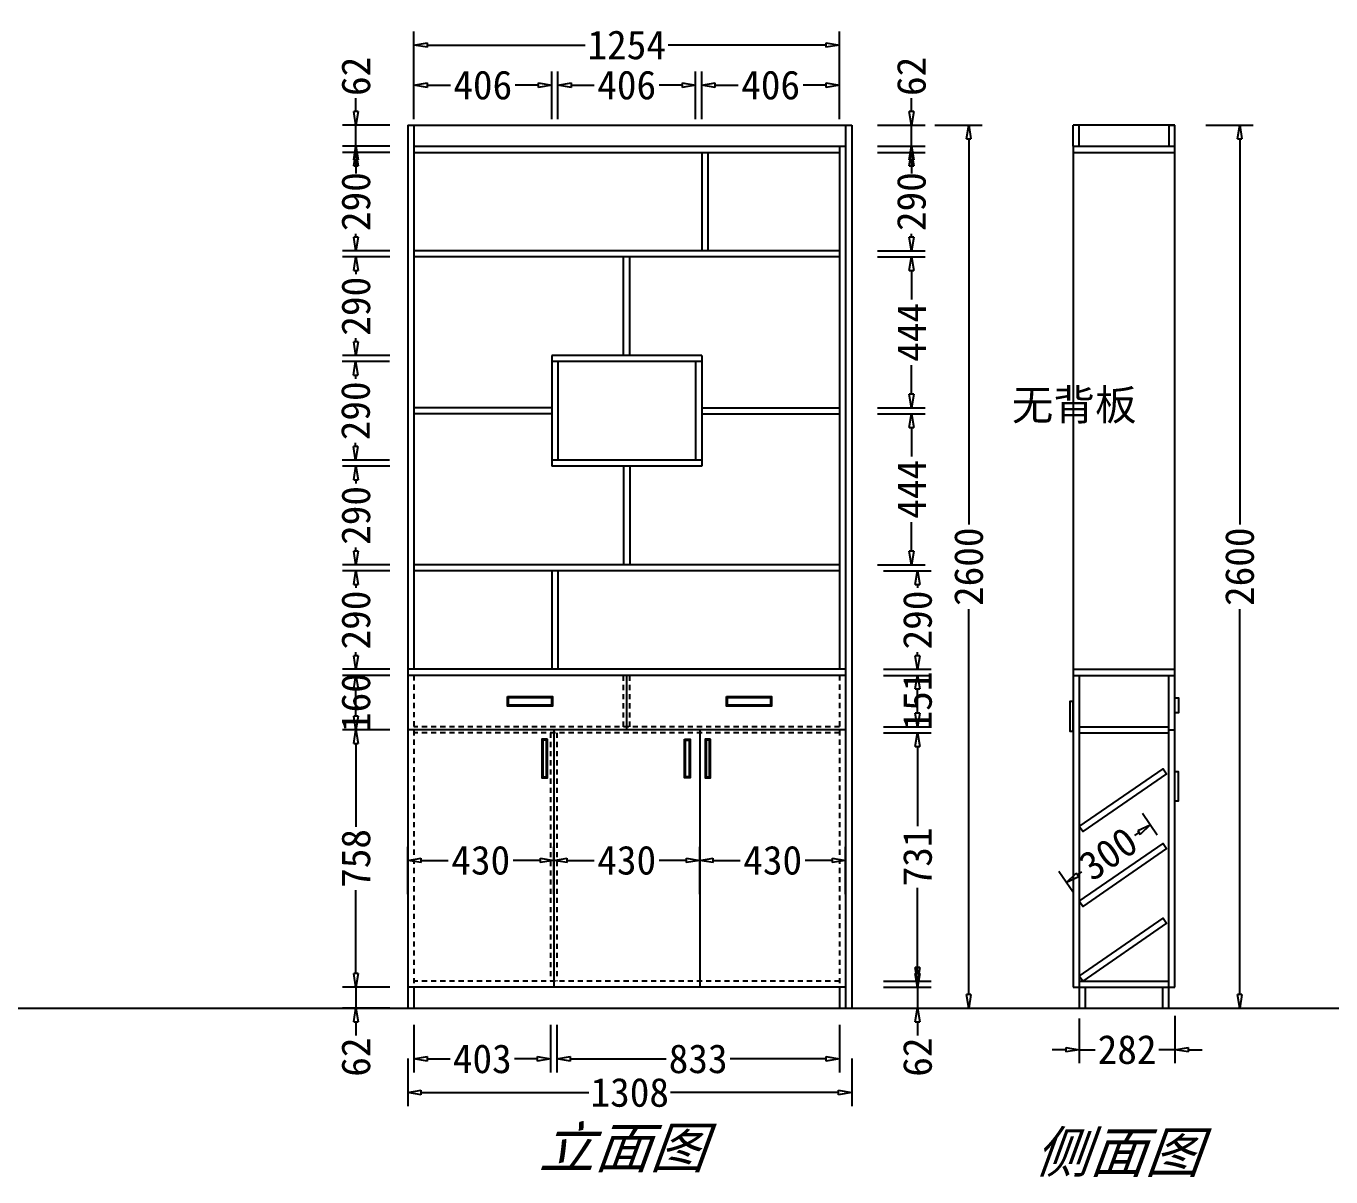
# Model space of a CAD drawing. Header units: millimetres. Extents: x 366509 to 398313, y -1245498 to -1202747.
# Drawn here: x 370353 to 374197, y -1206135 to -1202747 of the extents above; entities that cross this region are included whole.
import ezdxf

# ---------------------------------------------------------------- set-up
doc = ezdxf.new("R2010")
doc.units = ezdxf.units.MM
doc.header["$LTSCALE"] = 20
doc.linetypes.add('JIS_02_0.7', pattern=[1.35, 0.75, -0.6])
doc.layers.get('Defpoints').update_dxf_attribs({"color": 250})
doc.styles.get("Standard").update_dxf_attribs({"font": 'SimSun.ttf', "height": 85})
doc.styles.add('汉字', font='SimSun.ttf', dxfattribs={"oblique": 20, "height": 80})
doc.dimstyles.new('周文晶', dxfattribs={"dimtxt": 70, "dimasz": 40, "dimexe": 40, "dimexo": 30, "dimgap": 10, "dimtad": 0, "dimdec": 0, "dimtxsty": 'Standard', "dimblk": 'CLOSEDBLANK', "dimcen": 200, "dimclrd": 256, "dimclre": 256, "dimadec": 0, "dimazin": 0, "dimtfac": 1, "dimtdec": 0, "dimtmove": 0, "dimatfit": 3, "dimldrblk": 'CLOSEDBLANK', "dimfxl": 100, "dimfxlon": 1, "dimarcsym": 0})

# ---------------------------------------------------------------- blocks, each defined once
blk = doc.blocks.new('_ClosedBlank')
at = {"color": 0, "linetype": 'ByBlock', "lineweight": -2}
for p, q in [((-1, 0.167), (0, 0)), ((-1, 0.167), (-1, -0.167)), ((0, 0), (-1, -0.167))]:
    blk.add_line(p, q, dxfattribs=at)
blk = doc.blocks.new('*D238')
at = {"lineweight": -2, "transparency": 16777216}
for p, q in [((371477.1, -1205787), (371477.1, -1205927)), ((372785.1, -1205787), (372785.1, -1205927)), ((371517.1, -1205887), (372010.6, -1205887)), ((372745.1, -1205887), (372251.6, -1205887))]:
    blk.add_line(p, q, dxfattribs=at)
at = {"layer": 'Defpoints', "color": 0, "transparency": 16777216}
for p in [(371477.1, -1205638.8), (372785.1, -1205638.8), (372785.1, -1205887)]:
    blk.add_point(p, dxfattribs=at)
at = {"lineweight": -2, "transparency": 16777216, "xscale": 40, "yscale": 40, "zscale": 40, "rotation": 180}
blk.add_blockref('_ClosedBlank', (371477.1, -1205887), dxfattribs=at)
at = {"lineweight": -2, "transparency": 16777216, "xscale": 40, "yscale": 40, "zscale": 40}
blk.add_blockref('_ClosedBlank', (372785.1, -1205887), dxfattribs=at)
at = {"color": 0, "transparency": 16777216, "insert": (372131.1, -1205887), "char_height": 85, "attachment_point": 5}
blk.add_mtext('1308', dxfattribs=at)
blk = doc.blocks.new('*D269')
at = {"lineweight": -2, "transparency": 16777216}
for p, q in [((372979, -1205536.8), (372979, -1205496.8)), ((372879, -1205576.8), (373019, -1205576.8)), ((372979, -1205576.8), (372979, -1205638.8)), ((372879, -1205638.8), (373019, -1205638.8)), ((372979, -1205678.8), (372979, -1205718.8))]:
    blk.add_line(p, q, dxfattribs=at)
at = {"layer": 'Defpoints', "color": 0, "transparency": 16777216}
for p in [(372767.1, -1205576.8), (372979, -1205576.8), (372785.1, -1205638.8)]:
    blk.add_point(p, dxfattribs=at)
at = {"lineweight": -2, "transparency": 16777216, "xscale": 40, "yscale": 40, "zscale": 40}
for p, rotation in [((372979, -1205576.8), 270), ((372979, -1205638.8), 90)]:
    blk.add_blockref('_ClosedBlank', p, dxfattribs=dict(at, rotation=rotation))
at = {"color": 0, "transparency": 16777216, "insert": (372979, -1205782.7), "char_height": 85, "attachment_point": 5, "rotation": 90}
blk.add_mtext('62', dxfattribs=at)
blk = doc.blocks.new('*D270')
at = {"lineweight": -2, "transparency": 16777216}
for p, q in [((372879, -1204827.8), (373019, -1204827.8)), ((372979, -1204867.8), (372979, -1205102.6)), ((372979, -1205518.8), (372979, -1205284.1)), ((372879, -1205558.8), (373019, -1205558.8))]:
    blk.add_line(p, q, dxfattribs=at)
at = {"layer": 'Defpoints', "color": 0, "transparency": 16777216}
for p in [(372749.1, -1204827.8), (372979, -1204827.8), (372749.1, -1205558.8)]:
    blk.add_point(p, dxfattribs=at)
at = {"lineweight": -2, "transparency": 16777216, "xscale": 40, "yscale": 40, "zscale": 40}
for p, rotation in [((372979, -1204827.8), 90), ((372979, -1205558.8), 270)]:
    blk.add_blockref('_ClosedBlank', p, dxfattribs=dict(at, rotation=rotation))
at = {"color": 0, "transparency": 16777216, "insert": (372979, -1205193.3), "char_height": 85, "attachment_point": 5, "rotation": 90}
blk.add_mtext('731', dxfattribs=at)
blk = doc.blocks.new('*D271')
at = {"lineweight": -2, "transparency": 16777216}
for p, q in [((372879, -1204350.8), (373019, -1204350.8)), ((372979, -1204390.8), (372979, -1204401.3)), ((372979, -1204600.8), (372979, -1204590.3)), ((372879, -1204640.8), (373019, -1204640.8))]:
    blk.add_line(p, q, dxfattribs=at)
at = {"layer": 'Defpoints', "color": 0, "transparency": 16777216}
for p in [(372749.1, -1204350.8), (372979, -1204350.8), (372767.1, -1204640.8)]:
    blk.add_point(p, dxfattribs=at)
at = {"lineweight": -2, "transparency": 16777216, "xscale": 40, "yscale": 40, "zscale": 40}
for p, rotation in [((372979, -1204350.8), 90), ((372979, -1204640.8), 270)]:
    blk.add_blockref('_ClosedBlank', p, dxfattribs=dict(at, rotation=rotation))
at = {"color": 0, "transparency": 16777216, "insert": (372979, -1204495.8), "char_height": 85, "attachment_point": 5, "rotation": 90}
blk.add_mtext('290', dxfattribs=at)
blk = doc.blocks.new('*D272')
at = {"lineweight": -2, "transparency": 16777216}
for p, q in [((372861, -1203888.8), (373001, -1203888.8)), ((372961, -1203928.8), (372961, -1204014.4)), ((372961, -1204292.8), (372961, -1204207.2)), ((372861, -1204332.8), (373001, -1204332.8))]:
    blk.add_line(p, q, dxfattribs=at)
at = {"layer": 'Defpoints', "color": 0, "transparency": 16777216}
for p in [(372749.1, -1203888.8), (372961, -1203888.8), (372749.1, -1204332.8)]:
    blk.add_point(p, dxfattribs=at)
at = {"lineweight": -2, "transparency": 16777216, "xscale": 40, "yscale": 40, "zscale": 40}
for p, rotation in [((372961, -1203888.8), 90), ((372961, -1204332.8), 270)]:
    blk.add_blockref('_ClosedBlank', p, dxfattribs=dict(at, rotation=rotation))
at = {"color": 0, "transparency": 16777216, "insert": (372961, -1204110.8), "char_height": 85, "attachment_point": 5, "rotation": 90}
blk.add_mtext('444', dxfattribs=at)
blk = doc.blocks.new('*D273')
at = {"lineweight": -2, "transparency": 16777216}
for p, q in [((372861, -1203426.8), (373001, -1203426.8)), ((372961, -1203466.8), (372961, -1203552.4)), ((372961, -1203830.8), (372961, -1203745.2)), ((372861, -1203870.8), (373001, -1203870.8))]:
    blk.add_line(p, q, dxfattribs=at)
at = {"layer": 'Defpoints', "color": 0, "transparency": 16777216}
for p in [(372319.1, -1203426.8), (372961, -1203426.8), (372732, -1203870.8)]:
    blk.add_point(p, dxfattribs=at)
at = {"lineweight": -2, "transparency": 16777216, "xscale": 40, "yscale": 40, "zscale": 40}
for p, rotation in [((372961, -1203426.8), 90), ((372961, -1203870.8), 270)]:
    blk.add_blockref('_ClosedBlank', p, dxfattribs=dict(at, rotation=rotation))
at = {"color": 0, "transparency": 16777216, "insert": (372961, -1203648.8), "char_height": 85, "attachment_point": 5, "rotation": 90}
blk.add_mtext('444', dxfattribs=at)
blk = doc.blocks.new('*D274')
at = {"lineweight": -2, "transparency": 16777216}
for p, q in [((372861, -1203118.8), (373001, -1203118.8)), ((372961, -1203158.8), (372961, -1203169.3)), ((372961, -1203368.8), (372961, -1203358.3)), ((372861, -1203408.8), (373001, -1203408.8))]:
    blk.add_line(p, q, dxfattribs=at)
at = {"layer": 'Defpoints', "color": 0, "transparency": 16777216}
for p in [(372749.1, -1203118.8), (372961, -1203118.8), (372749.1, -1203408.8)]:
    blk.add_point(p, dxfattribs=at)
at = {"lineweight": -2, "transparency": 16777216, "xscale": 40, "yscale": 40, "zscale": 40}
for p, rotation in [((372961, -1203118.8), 90), ((372961, -1203408.8), 270)]:
    blk.add_blockref('_ClosedBlank', p, dxfattribs=dict(at, rotation=rotation))
at = {"color": 0, "transparency": 16777216, "insert": (372961, -1203263.8), "char_height": 85, "attachment_point": 5, "rotation": 90}
blk.add_mtext('290', dxfattribs=at)
blk = doc.blocks.new('*D239')
at = {"lineweight": -2, "transparency": 16777216}
for p, q in [((371324.6, -1205536.8), (371324.6, -1205496.8)), ((371424.6, -1205576.8), (371284.6, -1205576.8)), ((371324.6, -1205576.8), (371324.6, -1205638.8)), ((371424.6, -1205638.8), (371284.6, -1205638.8)), ((371324.6, -1205678.8), (371324.6, -1205718.8))]:
    blk.add_line(p, q, dxfattribs=at)
at = {"layer": 'Defpoints', "color": 0, "transparency": 16777216}
for p in [(371456, -1205576.8), (371324.6, -1205638.8), (371456, -1205638.8)]:
    blk.add_point(p, dxfattribs=at)
at = {"lineweight": -2, "transparency": 16777216, "xscale": 40, "yscale": 40, "zscale": 40}
for p, rotation in [((371324.6, -1205576.8), 270), ((371324.6, -1205638.8), 90)]:
    blk.add_blockref('_ClosedBlank', p, dxfattribs=dict(at, rotation=rotation))
at = {"color": 0, "transparency": 16777216, "insert": (371324.6, -1205782.7), "char_height": 85, "attachment_point": 5, "rotation": 90}
blk.add_mtext('62', dxfattribs=at)
blk = doc.blocks.new('*D240')
at = {"lineweight": -2, "transparency": 16777216}
for p, q in [((371424.6, -1204818.8), (371284.6, -1204818.8)), ((371324.6, -1204858.8), (371324.6, -1205104.5)), ((371324.6, -1205536.8), (371324.6, -1205291.2)), ((371424.6, -1205576.8), (371284.6, -1205576.8))]:
    blk.add_line(p, q, dxfattribs=at)
at = {"layer": 'Defpoints', "color": 0, "transparency": 16777216}
for p in [(371324.6, -1204818.8), (371477.1, -1204818.8), (371456, -1205576.8)]:
    blk.add_point(p, dxfattribs=at)
at = {"lineweight": -2, "transparency": 16777216, "xscale": 40, "yscale": 40, "zscale": 40}
for p, rotation in [((371324.6, -1204818.8), 90), ((371324.6, -1205576.8), 270)]:
    blk.add_blockref('_ClosedBlank', p, dxfattribs=dict(at, rotation=rotation))
at = {"color": 0, "transparency": 16777216, "insert": (371324.6, -1205197.8), "char_height": 85, "attachment_point": 5, "rotation": 90}
blk.add_mtext('758', dxfattribs=at)
blk = doc.blocks.new('*D241')
at = {"lineweight": -2, "transparency": 16777216}
for p, q in [((371424.6, -1204350.8), (371284.6, -1204350.8)), ((371324.6, -1204390.8), (371324.6, -1204401.3)), ((371324.6, -1204600.8), (371324.6, -1204590.3)), ((371424.6, -1204640.8), (371284.6, -1204640.8))]:
    blk.add_line(p, q, dxfattribs=at)
at = {"layer": 'Defpoints', "color": 0, "transparency": 16777216}
for p in [(371324.6, -1204350.8), (371495.1, -1204350.8), (371456, -1204640.8)]:
    blk.add_point(p, dxfattribs=at)
at = {"lineweight": -2, "transparency": 16777216, "xscale": 40, "yscale": 40, "zscale": 40}
for p, rotation in [((371324.6, -1204350.8), 90), ((371324.6, -1204640.8), 270)]:
    blk.add_blockref('_ClosedBlank', p, dxfattribs=dict(at, rotation=rotation))
at = {"color": 0, "transparency": 16777216, "insert": (371324.6, -1204495.8), "char_height": 85, "attachment_point": 5, "rotation": 90}
blk.add_mtext('290', dxfattribs=at)
blk = doc.blocks.new('*D242')
at = {"lineweight": -2, "transparency": 16777216}
for p, q in [((371424.6, -1203426.8), (371284.6, -1203426.8)), ((371324.6, -1203466.8), (371324.6, -1203477.3)), ((371324.6, -1203676.8), (371324.6, -1203666.3)), ((371424.6, -1203716.8), (371284.6, -1203716.8))]:
    blk.add_line(p, q, dxfattribs=at)
at = {"layer": 'Defpoints', "color": 0, "transparency": 16777216}
for p in [(371324.6, -1203426.8), (371456, -1203426.8), (371901.1, -1203716.8)]:
    blk.add_point(p, dxfattribs=at)
at = {"lineweight": -2, "transparency": 16777216, "xscale": 40, "yscale": 40, "zscale": 40}
for p, rotation in [((371324.6, -1203426.8), 90), ((371324.6, -1203716.8), 270)]:
    blk.add_blockref('_ClosedBlank', p, dxfattribs=dict(at, rotation=rotation))
at = {"color": 0, "transparency": 16777216, "insert": (371324.6, -1203571.8), "char_height": 85, "attachment_point": 5, "rotation": 90}
blk.add_mtext('290', dxfattribs=at)
blk = doc.blocks.new('*D243')
at = {"lineweight": -2, "transparency": 16777216}
for p, q in [((371424.6, -1203118.8), (371284.6, -1203118.8)), ((371324.6, -1203158.8), (371324.6, -1203169.3)), ((371324.6, -1203368.8), (371324.6, -1203358.3)), ((371424.6, -1203408.8), (371284.6, -1203408.8))]:
    blk.add_line(p, q, dxfattribs=at)
at = {"layer": 'Defpoints', "color": 0, "transparency": 16777216}
for p in [(371324.6, -1203118.8), (371456, -1203118.8), (371456, -1203408.8)]:
    blk.add_point(p, dxfattribs=at)
at = {"lineweight": -2, "transparency": 16777216, "xscale": 40, "yscale": 40, "zscale": 40}
for p, rotation in [((371324.6, -1203118.8), 90), ((371324.6, -1203408.8), 270)]:
    blk.add_blockref('_ClosedBlank', p, dxfattribs=dict(at, rotation=rotation))
at = {"color": 0, "transparency": 16777216, "insert": (371324.6, -1203263.8), "char_height": 85, "attachment_point": 5, "rotation": 90}
blk.add_mtext('290', dxfattribs=at)
blk = doc.blocks.new('*D275')
at = {"lineweight": -2, "transparency": 16777216}
for p, q in [((373455.2, -1205668.8), (373455.2, -1205800.8)), ((373737.2, -1205660.8), (373737.2, -1205800.8)), ((373415.2, -1205760.8), (373375.2, -1205760.8)), ((373455.2, -1205760.8), (373502.4, -1205760.8)), ((373737.2, -1205760.8), (373690.1, -1205760.8)), ((373777.2, -1205760.8), (373817.2, -1205760.8))]:
    blk.add_line(p, q, dxfattribs=at)
at = {"layer": 'Defpoints', "color": 0, "transparency": 16777216}
for p in [(373737.2, -1205576.8), (373455.2, -1205638.8), (373737.2, -1205760.8)]:
    blk.add_point(p, dxfattribs=at)
at = {"lineweight": -2, "transparency": 16777216, "xscale": 40, "yscale": 40, "zscale": 40}
blk.add_blockref('_ClosedBlank', (373455.2, -1205760.8), dxfattribs=at)
at = {"lineweight": -2, "transparency": 16777216, "xscale": 40, "yscale": 40, "zscale": 40, "rotation": 180}
blk.add_blockref('_ClosedBlank', (373737.2, -1205760.8), dxfattribs=at)
at = {"color": 0, "transparency": 16777216, "insert": (373596.2, -1205760.8), "char_height": 85, "attachment_point": 5}
blk.add_mtext('282', dxfattribs=at)
blk = doc.blocks.new('*D244')
at = {"lineweight": -2, "transparency": 16777216}
for p, q in [((373827.8, -1203038.8), (373967.8, -1203038.8)), ((373927.8, -1203078.8), (373927.8, -1204214.1)), ((373927.8, -1205598.8), (373927.8, -1204463.6)), ((373827.8, -1205638.8), (373967.8, -1205638.8))]:
    blk.add_line(p, q, dxfattribs=at)
at = {"layer": 'Defpoints', "color": 0, "transparency": 16777216}
for p in [(373728.2, -1203038.8), (373927.8, -1203038.8), (373737.2, -1205638.8)]:
    blk.add_point(p, dxfattribs=at)
at = {"lineweight": -2, "transparency": 16777216, "xscale": 40, "yscale": 40, "zscale": 40}
for p, rotation in [((373927.8, -1203038.8), 90), ((373927.8, -1205638.8), 270)]:
    blk.add_blockref('_ClosedBlank', p, dxfattribs=dict(at, rotation=rotation))
at = {"color": 0, "transparency": 16777216, "insert": (373927.8, -1204338.8), "char_height": 85, "attachment_point": 5, "rotation": 90}
blk.add_mtext('2600', dxfattribs=at)
blk = doc.blocks.new('*D245')
at = {"lineweight": -2, "transparency": 16777216}
for p, q in [((371477.1, -1205303.3), (371477.1, -1205163.3)), ((371907.1, -1205303.3), (371907.1, -1205163.3)), ((371517.1, -1205203.3), (371596.6, -1205203.3)), ((371867.1, -1205203.3), (371787.5, -1205203.3))]:
    blk.add_line(p, q, dxfattribs=at)
at = {"layer": 'Defpoints', "color": 0, "transparency": 16777216}
for p in [(371907.1, -1205203.3), (371907.1, -1205354.3), (371477.1, -1205459.1)]:
    blk.add_point(p, dxfattribs=at)
at = {"lineweight": -2, "transparency": 16777216, "xscale": 40, "yscale": 40, "zscale": 40, "rotation": 180}
blk.add_blockref('_ClosedBlank', (371477.1, -1205203.3), dxfattribs=at)
at = {"lineweight": -2, "transparency": 16777216, "xscale": 40, "yscale": 40, "zscale": 40}
blk.add_blockref('_ClosedBlank', (371907.1, -1205203.3), dxfattribs=at)
at = {"color": 0, "transparency": 16777216, "insert": (371692.1, -1205203.3), "char_height": 85, "attachment_point": 5}
blk.add_mtext('430', dxfattribs=at)
blk = doc.blocks.new('*D246')
at = {"lineweight": -2, "transparency": 16777216}
for p, q in [((371907.1, -1205303.3), (371907.1, -1205163.3)), ((372337.1, -1205303.3), (372337.1, -1205163.3)), ((371947.1, -1205203.3), (372026.6, -1205203.3)), ((372297.1, -1205203.3), (372217.5, -1205203.3))]:
    blk.add_line(p, q, dxfattribs=at)
at = {"layer": 'Defpoints', "color": 0, "transparency": 16777216}
for p in [(372337.1, -1205203.3), (371907.1, -1205354.3), (372337.1, -1205354.3)]:
    blk.add_point(p, dxfattribs=at)
at = {"lineweight": -2, "transparency": 16777216, "xscale": 40, "yscale": 40, "zscale": 40, "rotation": 180}
blk.add_blockref('_ClosedBlank', (371907.1, -1205203.3), dxfattribs=at)
at = {"lineweight": -2, "transparency": 16777216, "xscale": 40, "yscale": 40, "zscale": 40}
blk.add_blockref('_ClosedBlank', (372337.1, -1205203.3), dxfattribs=at)
at = {"color": 0, "transparency": 16777216, "insert": (372122.1, -1205203.3), "char_height": 85, "attachment_point": 5}
blk.add_mtext('430', dxfattribs=at)
blk = doc.blocks.new('*D247')
at = {"lineweight": -2, "transparency": 16777216}
for p, q in [((372337.1, -1205303.3), (372337.1, -1205163.3)), ((372767.1, -1205303.3), (372767.1, -1205163.3)), ((372377.1, -1205203.3), (372456.6, -1205203.3)), ((372727.1, -1205203.3), (372647.5, -1205203.3))]:
    blk.add_line(p, q, dxfattribs=at)
at = {"layer": 'Defpoints', "color": 0, "transparency": 16777216}
for p in [(372767.1, -1205203.3), (372337.1, -1205354.3), (372767.1, -1205406)]:
    blk.add_point(p, dxfattribs=at)
at = {"lineweight": -2, "transparency": 16777216, "xscale": 40, "yscale": 40, "zscale": 40, "rotation": 180}
blk.add_blockref('_ClosedBlank', (372337.1, -1205203.3), dxfattribs=at)
at = {"lineweight": -2, "transparency": 16777216, "xscale": 40, "yscale": 40, "zscale": 40}
blk.add_blockref('_ClosedBlank', (372767.1, -1205203.3), dxfattribs=at)
at = {"color": 0, "transparency": 16777216, "insert": (372552.1, -1205203.3), "char_height": 85, "attachment_point": 5}
blk.add_mtext('430', dxfattribs=at)
blk = doc.blocks.new('*D248')
at = {"lineweight": -2, "transparency": 16777216}
for p, q in [((371495.1, -1205688), (371495.1, -1205828)), ((371898.1, -1205688), (371898.1, -1205828)), ((371535.1, -1205788), (371601.8, -1205788)), ((371858.1, -1205788), (371791.3, -1205788))]:
    blk.add_line(p, q, dxfattribs=at)
at = {"layer": 'Defpoints', "color": 0, "transparency": 16777216}
for p in [(371898.1, -1205558.8), (371495.1, -1205638.8), (371898.1, -1205788)]:
    blk.add_point(p, dxfattribs=at)
at = {"lineweight": -2, "transparency": 16777216, "xscale": 40, "yscale": 40, "zscale": 40, "rotation": 180}
blk.add_blockref('_ClosedBlank', (371495.1, -1205788), dxfattribs=at)
at = {"lineweight": -2, "transparency": 16777216, "xscale": 40, "yscale": 40, "zscale": 40}
blk.add_blockref('_ClosedBlank', (371898.1, -1205788), dxfattribs=at)
at = {"color": 0, "transparency": 16777216, "insert": (371696.6, -1205788), "char_height": 85, "attachment_point": 5}
blk.add_mtext('403', dxfattribs=at)
blk = doc.blocks.new('*D249')
at = {"lineweight": -2, "transparency": 16777216}
for p, q in [((371916.1, -1205688), (371916.1, -1205828)), ((372749.1, -1205688), (372749.1, -1205828)), ((371956.1, -1205788), (372238.3, -1205788)), ((372709.1, -1205788), (372426.9, -1205788))]:
    blk.add_line(p, q, dxfattribs=at)
at = {"layer": 'Defpoints', "color": 0, "transparency": 16777216}
for p in [(371916.1, -1205558.8), (372749.1, -1205558.8), (372749.1, -1205788)]:
    blk.add_point(p, dxfattribs=at)
at = {"lineweight": -2, "transparency": 16777216, "xscale": 40, "yscale": 40, "zscale": 40, "rotation": 180}
blk.add_blockref('_ClosedBlank', (371916.1, -1205788), dxfattribs=at)
at = {"lineweight": -2, "transparency": 16777216, "xscale": 40, "yscale": 40, "zscale": 40}
blk.add_blockref('_ClosedBlank', (372749.1, -1205788), dxfattribs=at)
at = {"color": 0, "transparency": 16777216, "insert": (372332.6, -1205788), "char_height": 85, "attachment_point": 5}
blk.add_mtext('833', dxfattribs=at)
blk = doc.blocks.new('*D250')
at = {"lineweight": -2, "transparency": 16777216}
for p, q in [((371495.1, -1202902.8), (371495.1, -1202762.8)), ((372749.1, -1202902.8), (372749.1, -1202762.8)), ((371535.1, -1202802.8), (372000.1, -1202802.8)), ((372709.1, -1202802.8), (372244, -1202802.8))]:
    blk.add_line(p, q, dxfattribs=at)
at = {"layer": 'Defpoints', "color": 0, "transparency": 16777216}
for p in [(372749.1, -1202802.8), (371495.1, -1203038.8), (372749.1, -1203100.8)]:
    blk.add_point(p, dxfattribs=at)
at = {"lineweight": -2, "transparency": 16777216, "xscale": 40, "yscale": 40, "zscale": 40, "rotation": 180}
blk.add_blockref('_ClosedBlank', (371495.1, -1202802.8), dxfattribs=at)
at = {"lineweight": -2, "transparency": 16777216, "xscale": 40, "yscale": 40, "zscale": 40}
blk.add_blockref('_ClosedBlank', (372749.1, -1202802.8), dxfattribs=at)
at = {"color": 0, "transparency": 16777216, "insert": (372122.1, -1202802.8), "char_height": 85, "attachment_point": 5}
blk.add_mtext('1254', dxfattribs=at)
blk = doc.blocks.new('*D251')
at = {"lineweight": -2, "transparency": 16777216}
for p, q in [((373029.6, -1203038.8), (373169.6, -1203038.8)), ((373129.6, -1203078.8), (373129.6, -1204214.1)), ((373129.6, -1205598.8), (373129.6, -1204463.6)), ((373029.6, -1205638.8), (373169.6, -1205638.8))]:
    blk.add_line(p, q, dxfattribs=at)
at = {"layer": 'Defpoints', "color": 0, "transparency": 16777216}
for p in [(372785.1, -1203038.8), (372749.1, -1205638.8), (373129.6, -1205638.8)]:
    blk.add_point(p, dxfattribs=at)
at = {"lineweight": -2, "transparency": 16777216, "xscale": 40, "yscale": 40, "zscale": 40}
for p, rotation in [((373129.6, -1203038.8), 90), ((373129.6, -1205638.8), 270)]:
    blk.add_blockref('_ClosedBlank', p, dxfattribs=dict(at, rotation=rotation))
at = {"color": 0, "transparency": 16777216, "insert": (373129.6, -1204338.8), "char_height": 85, "attachment_point": 5, "rotation": 90}
blk.add_mtext('2600', dxfattribs=at)
blk = doc.blocks.new('*D252')
at = {"lineweight": -2, "transparency": 16777216}
for p, q in [((372961, -1202998.8), (372961, -1202958.8)), ((372861, -1203038.8), (373001, -1203038.8)), ((372961, -1203100.8), (372961, -1203038.8)), ((372861, -1203100.8), (373001, -1203100.8)), ((372961, -1203140.8), (372961, -1203180.8))]:
    blk.add_line(p, q, dxfattribs=at)
at = {"layer": 'Defpoints', "color": 0, "transparency": 16777216}
for p in [(372785.1, -1203038.8), (372961, -1203038.8), (372785.1, -1203100.8)]:
    blk.add_point(p, dxfattribs=at)
at = {"lineweight": -2, "transparency": 16777216, "xscale": 40, "yscale": 40, "zscale": 40}
for p, rotation in [((372961, -1203038.8), 270), ((372961, -1203100.8), 90)]:
    blk.add_blockref('_ClosedBlank', p, dxfattribs=dict(at, rotation=rotation))
at = {"color": 0, "transparency": 16777216, "insert": (372961, -1202895), "char_height": 85, "attachment_point": 5, "rotation": 90}
blk.add_mtext('62', dxfattribs=at)
blk = doc.blocks.new('*D253')
at = {"lineweight": -2, "transparency": 16777216}
for p, q in [((371324.6, -1202998.8), (371324.6, -1202958.8)), ((371424.6, -1203038.8), (371284.6, -1203038.8)), ((371324.6, -1203100.8), (371324.6, -1203038.8)), ((371424.6, -1203100.8), (371284.6, -1203100.8)), ((371324.6, -1203140.8), (371324.6, -1203180.8))]:
    blk.add_line(p, q, dxfattribs=at)
at = {"layer": 'Defpoints', "color": 0, "transparency": 16777216}
for p in [(371324.6, -1203038.8), (371459.1, -1203038.8), (371459.1, -1203100.8)]:
    blk.add_point(p, dxfattribs=at)
at = {"lineweight": -2, "transparency": 16777216, "xscale": 40, "yscale": 40, "zscale": 40}
for p, rotation in [((371324.6, -1203038.8), 270), ((371324.6, -1203100.8), 90)]:
    blk.add_blockref('_ClosedBlank', p, dxfattribs=dict(at, rotation=rotation))
at = {"color": 0, "transparency": 16777216, "insert": (371324.6, -1202895), "char_height": 85, "attachment_point": 5, "rotation": 90}
blk.add_mtext('62', dxfattribs=at)
blk = doc.blocks.new('*D254')
at = {"lineweight": -2, "transparency": 16777216}
for p, q in [((372879, -1204658.8), (373019, -1204658.8)), ((372979, -1204769.8), (372979, -1204698.8)), ((372879, -1204809.8), (373019, -1204809.8))]:
    blk.add_line(p, q, dxfattribs=at)
at = {"layer": 'Defpoints', "color": 0, "transparency": 16777216}
for p in [(372749.1, -1204658.8), (372979, -1204658.8), (372749.1, -1204809.8)]:
    blk.add_point(p, dxfattribs=at)
at = {"lineweight": -2, "transparency": 16777216, "xscale": 40, "yscale": 40, "zscale": 40}
for p, rotation in [((372979, -1204658.8), 90), ((372979, -1204809.8), 270)]:
    blk.add_blockref('_ClosedBlank', p, dxfattribs=dict(at, rotation=rotation))
at = {"color": 0, "transparency": 16777216, "insert": (372979, -1204734.3), "char_height": 85, "attachment_point": 5, "rotation": 90}
blk.add_mtext('151', dxfattribs=at)
blk = doc.blocks.new('*D255')
at = {"lineweight": -2, "transparency": 16777216}
for p, q in [((373685.1, -1205128.9), (373641.4, -1205065.7)), ((373631.2, -1205121.3), (373618.1, -1205130.4)), ((373438.2, -1205299.3), (373394.6, -1205236.1)), ((373450.2, -1205246.3), (373463.3, -1205237.2))]:
    blk.add_line(p, q, dxfattribs=at)
at = {"layer": 'Defpoints', "color": 0, "transparency": 16777216}
for p in [(373664.2, -1205098.6), (373702.1, -1205153.6), (373455.2, -1205324)]:
    blk.add_point(p, dxfattribs=at)
at = {"lineweight": -2, "transparency": 16777216, "xscale": 40, "yscale": 40, "zscale": 40}
for p, rotation in [((373664.2, -1205098.6), 34.6171579844681), ((373417.3, -1205269), 214.6171579844681)]:
    blk.add_blockref('_ClosedBlank', p, dxfattribs=dict(at, rotation=rotation))
at = {"color": 0, "transparency": 16777216, "insert": (373540.7, -1205183.8), "char_height": 85, "attachment_point": 5, "rotation": 34.6172}
blk.add_mtext('300', dxfattribs=at)
blk = doc.blocks.new('*D256')
at = {"lineweight": -2, "transparency": 16777216}
for p, q in [((371424.6, -1204658.8), (371284.6, -1204658.8)), ((371324.6, -1204778.8), (371324.6, -1204698.8)), ((371424.6, -1204818.8), (371284.6, -1204818.8))]:
    blk.add_line(p, q, dxfattribs=at)
at = {"layer": 'Defpoints', "color": 0, "transparency": 16777216}
for p in [(371324.6, -1204658.8), (371477.1, -1204658.8), (371477.1, -1204818.8)]:
    blk.add_point(p, dxfattribs=at)
at = {"lineweight": -2, "transparency": 16777216, "xscale": 40, "yscale": 40, "zscale": 40}
for p, rotation in [((371324.6, -1204658.8), 90), ((371324.6, -1204818.8), 270)]:
    blk.add_blockref('_ClosedBlank', p, dxfattribs=dict(at, rotation=rotation))
at = {"color": 0, "transparency": 16777216, "insert": (371324.6, -1204738.8), "char_height": 85, "attachment_point": 5, "rotation": 90}
blk.add_mtext('160', dxfattribs=at)
blk = doc.blocks.new('*D257')
at = {"lineweight": -2, "transparency": 16777216}
for p, q in [((371424.6, -1204042.8), (371284.6, -1204042.8)), ((371324.6, -1204082.8), (371324.6, -1204093.3)), ((371324.6, -1204292.8), (371324.6, -1204282.3)), ((371424.6, -1204332.8), (371284.6, -1204332.8))]:
    blk.add_line(p, q, dxfattribs=at)
at = {"layer": 'Defpoints', "color": 0, "transparency": 16777216}
for p in [(371324.6, -1204042.8), (371901.1, -1204042.8), (371495.1, -1204332.8)]:
    blk.add_point(p, dxfattribs=at)
at = {"lineweight": -2, "transparency": 16777216, "xscale": 40, "yscale": 40, "zscale": 40}
for p, rotation in [((371324.6, -1204042.8), 90), ((371324.6, -1204332.8), 270)]:
    blk.add_blockref('_ClosedBlank', p, dxfattribs=dict(at, rotation=rotation))
at = {"color": 0, "transparency": 16777216, "insert": (371324.6, -1204187.8), "char_height": 85, "attachment_point": 5, "rotation": 90}
blk.add_mtext('290', dxfattribs=at)
blk = doc.blocks.new('*D288')
at = {"lineweight": -2, "transparency": 16777216}
for p, q in [((371495.1, -1203020.9), (371495.1, -1202880.9)), ((371901.1, -1203020.9), (371901.1, -1202880.9)), ((371535.1, -1202920.9), (371602.6, -1202920.9)), ((371861.1, -1202920.9), (371793.5, -1202920.9))]:
    blk.add_line(p, q, dxfattribs=at)
at = {"layer": 'Defpoints', "color": 0, "transparency": 16777216}
for p in [(371901.1, -1202920.9), (371495.1, -1203297.8), (371901.1, -1203716.8)]:
    blk.add_point(p, dxfattribs=at)
at = {"lineweight": -2, "transparency": 16777216, "xscale": 40, "yscale": 40, "zscale": 40, "rotation": 180}
blk.add_blockref('_ClosedBlank', (371495.1, -1202920.9), dxfattribs=at)
at = {"lineweight": -2, "transparency": 16777216, "xscale": 40, "yscale": 40, "zscale": 40}
blk.add_blockref('_ClosedBlank', (371901.1, -1202920.9), dxfattribs=at)
at = {"color": 0, "transparency": 16777216, "insert": (371698.1, -1202920.9), "char_height": 85, "attachment_point": 5}
blk.add_mtext('406', dxfattribs=at)
blk = doc.blocks.new('*D289')
at = {"lineweight": -2, "transparency": 16777216}
for p, q in [((372343.1, -1203020.9), (372343.1, -1202880.9)), ((372749.1, -1203020.9), (372749.1, -1202880.9)), ((372383.1, -1202920.9), (372450.6, -1202920.9)), ((372709.1, -1202920.9), (372641.5, -1202920.9))]:
    blk.add_line(p, q, dxfattribs=at)
at = {"layer": 'Defpoints', "color": 0, "transparency": 16777216}
for p in [(372749.1, -1202920.9), (372343.1, -1203118.8), (372749.1, -1203119.8)]:
    blk.add_point(p, dxfattribs=at)
at = {"lineweight": -2, "transparency": 16777216, "xscale": 40, "yscale": 40, "zscale": 40, "rotation": 180}
blk.add_blockref('_ClosedBlank', (372343.1, -1202920.9), dxfattribs=at)
at = {"lineweight": -2, "transparency": 16777216, "xscale": 40, "yscale": 40, "zscale": 40}
blk.add_blockref('_ClosedBlank', (372749.1, -1202920.9), dxfattribs=at)
at = {"color": 0, "transparency": 16777216, "insert": (372546.1, -1202920.9), "char_height": 85, "attachment_point": 5}
blk.add_mtext('406', dxfattribs=at)
blk = doc.blocks.new('*D287')
at = {"lineweight": -2, "transparency": 16777216}
for p, q in [((371919.1, -1203020.9), (371919.1, -1202880.9)), ((372325.1, -1203020.9), (372325.1, -1202880.9)), ((371959.1, -1202920.9), (372026.6, -1202920.9)), ((372285.1, -1202920.9), (372217.5, -1202920.9))]:
    blk.add_line(p, q, dxfattribs=at)
at = {"layer": 'Defpoints', "color": 0, "transparency": 16777216}
for p in [(372325.1, -1202920.9), (371919.1, -1203734.8), (372325.1, -1203734.8)]:
    blk.add_point(p, dxfattribs=at)
at = {"lineweight": -2, "transparency": 16777216, "xscale": 40, "yscale": 40, "zscale": 40, "rotation": 180}
blk.add_blockref('_ClosedBlank', (371919.1, -1202920.9), dxfattribs=at)
at = {"lineweight": -2, "transparency": 16777216, "xscale": 40, "yscale": 40, "zscale": 40}
blk.add_blockref('_ClosedBlank', (372325.1, -1202920.9), dxfattribs=at)
at = {"color": 0, "transparency": 16777216, "insert": (372122.1, -1202920.9), "char_height": 85, "attachment_point": 5}
blk.add_mtext('406', dxfattribs=at)
blk = doc.blocks.new('*D299')
at = {"lineweight": -2, "transparency": 16777216}
for p, q in [((371423.6, -1203734.8), (371283.6, -1203734.8)), ((371323.6, -1203774.8), (371323.6, -1203785.3)), ((371323.6, -1203984.8), (371323.6, -1203974.3)), ((371423.6, -1204024.8), (371283.6, -1204024.8))]:
    blk.add_line(p, q, dxfattribs=at)
at = {"layer": 'Defpoints', "color": 0, "transparency": 16777216}
for p in [(371323.6, -1203734.8), (371901.1, -1203734.8), (371901.1, -1204024.8)]:
    blk.add_point(p, dxfattribs=at)
at = {"lineweight": -2, "transparency": 16777216, "xscale": 40, "yscale": 40, "zscale": 40}
for p, rotation in [((371323.6, -1203734.8), 90), ((371323.6, -1204024.8), 270)]:
    blk.add_blockref('_ClosedBlank', p, dxfattribs=dict(at, rotation=rotation))
at = {"color": 0, "transparency": 16777216, "insert": (371323.6, -1203879.8), "char_height": 85, "attachment_point": 5, "rotation": 90}
blk.add_mtext('290', dxfattribs=at)

msp = doc.modelspace()

# ---------------------------------------------------------------- linework, layer by layer
at = {"color": 0}
for p, q in [((371477.065, -1203038.817), (371477.065, -1205638.817)), ((371477.065, -1203038.817), (372785.065, -1203038.817)), ((371495.065, -1203038.817), (371495.065, -1204640.817)), ((372767.065, -1203038.817), (372767.065, -1205638.817)), ((372785.065, -1203038.817), (372785.065, -1205638.817)), ((373719.233, -1203038.834), (373737.233, -1203038.834)), ((371477.065, -1203100.817), (371477.065, -1205638.817)), ((371495.065, -1203100.817), (372767.065, -1203100.817)), ((372749.065, -1203100.817), (372749.065, -1204640.817)), ((373437.233, -1203100.834), (373737.233, -1203100.834)), ((373437.233, -1203100.834), (373437.233, -1205576.817)), ((373737.233, -1205576.817), (373737.233, -1203100.834)), ((371495.065, -1203118.817), (372749.065, -1203118.817)), ((373437.233, -1203118.834), (373737.233, -1203118.834)), ((372749.065, -1203408.817), (371495.065, -1203408.817)), ((372749.065, -1203426.817), (371495.065, -1203426.817)), ((371901.065, -1203716.817), (371901.065, -1204042.817)), ((372343.065, -1203716.817), (371901.065, -1203716.817)), ((372343.065, -1203716.817), (372343.065, -1204042.817)), ((372343.065, -1203734.817), (371901.065, -1203734.817)), ((371919.065, -1203734.817), (371919.065, -1204024.817)), ((372325.065, -1203734.817), (372325.065, -1204024.817)), ((372343.065, -1204024.817), (371901.065, -1204024.817)), ((372343.065, -1204042.817), (371901.065, -1204042.817)), ((372749.065, -1204332.817), (371495.065, -1204332.817)), ((372749.065, -1204350.817), (371495.065, -1204350.817)), ((372767.065, -1204640.817), (371477.065, -1204640.817)), ((373437.233, -1204640.817), (373737.233, -1204640.817)), ((372767.065, -1204658.817), (371477.065, -1204658.817)), ((373437.233, -1204658.817), (373737.233, -1204658.817)), ((373455.233, -1204658.817), (373455.233, -1205576.817)), ((373719.233, -1205638.817), (373719.233, -1204658.817)), ((372767.065, -1204818.817), (371477.065, -1204818.817)), ((371907.065, -1204818.817), (371907.065, -1205576.817)), ((372337.065, -1204818.817), (372337.065, -1205576.817)), ((373455.233, -1204809.817), (373719.233, -1204809.817)), ((373455.233, -1204827.817), (373719.233, -1204827.817)), ((373719.233, -1204818.817), (373737.233, -1204818.817)), ((373455.233, -1205558.817), (373719.233, -1205558.817)), ((372767.065, -1205576.817), (371477.065, -1205576.817)), ((371495.065, -1205576.817), (371495.065, -1205638.817)), ((372749.065, -1205576.817), (372749.065, -1205638.817)), ((373437.233, -1205576.817), (373737.233, -1205576.817)), ((373701.233, -1205638.817), (373701.233, -1205576.817)), ((371477.065, -1205638.817), (372785.065, -1205638.817)), ((373455.233, -1205638.817), (373719.233, -1205638.817))]:
    msp.add_line(p, q, dxfattribs=at)
for p, q in [((373719.233, -1203038.834), (373437.233, -1203038.834)), ((373437.233, -1203100.834), (373437.233, -1203038.834)), ((373455.233, -1203100.834), (373455.233, -1203038.834)), ((373737.233, -1203038.834), (373719.233, -1203038.834)), ((373719.233, -1203038.834), (373719.233, -1203100.834)), ((373737.233, -1203100.834), (373737.233, -1203038.834)), ((372343.065, -1203118.817), (372343.065, -1203408.817)), ((372361.065, -1203118.817), (372361.065, -1203408.817)), ((372113.065, -1203716.817), (372113.065, -1203426.817)), ((372131.065, -1203716.817), (372131.065, -1203426.817)), ((371901.065, -1203870.817), (371495.065, -1203870.817)), ((372343.065, -1203870.817), (372749.065, -1203870.817)), ((371901.065, -1203888.817), (371495.065, -1203888.817)), ((372343.065, -1203888.817), (372749.065, -1203888.817)), ((372113.065, -1204042.817), (372113.065, -1204332.817)), ((372131.065, -1204042.817), (372131.065, -1204332.817)), ((371901.065, -1204350.817), (371901.065, -1204640.817)), ((371919.065, -1204350.817), (371919.065, -1204640.817)), ((372122.065, -1204818.817), (372122.065, -1204658.817)), ((373455.233, -1205576.817), (373455.233, -1205638.817)), ((373473.233, -1205638.817), (373473.233, -1205576.817)), ((366509.141, -1205638.817), (398312.891, -1205638.817)), ((373455.233, -1205638.817), (373473.233, -1205638.817))]:
    msp.add_line(p, q)
at = {"color": 250, "linetype": 'JIS_02_0.7'}
for p, q in [((371495.065, -1204658.817), (371495.065, -1205576.817)), ((372113.065, -1204809.817), (372113.065, -1204658.817)), ((372131.065, -1204809.817), (372131.065, -1204658.817)), ((372749.065, -1204658.817), (372749.065, -1205576.817)), ((372749.065, -1204809.817), (371495.065, -1204809.817)), ((372749.065, -1204827.817), (371495.065, -1204827.817)), ((371898.065, -1204827.817), (371898.065, -1205558.817)), ((371916.065, -1204827.817), (371916.065, -1205558.817)), ((372749.065, -1205558.817), (371495.065, -1205558.817))]:
    msp.add_line(p, q, dxfattribs=at)
for points in [[(371771.258, -1204720.618), (371903.469, -1204720.618), (371903.469, -1204749.079), (371771.258, -1204749.079)], [(371774.258, -1204723.618), (371900.469, -1204723.618), (371900.469, -1204746.079), (371774.258, -1204746.079)], [(372416.258, -1204720.618), (372548.469, -1204720.618), (372548.469, -1204749.079), (372416.258, -1204749.079)], [(372419.258, -1204723.618), (372545.469, -1204723.618), (372545.469, -1204746.079), (372419.258, -1204746.079)], [(373737.233, -1204724.517), (373747.773, -1204724.517), (373747.773, -1204768.54), (373737.233, -1204768.54)], [(373437.233, -1204735.689), (373427.904, -1204735.689), (373427.904, -1204823.267), (373437.233, -1204823.267)], [(373737.233, -1204941.626), (373746.563, -1204941.626), (373746.563, -1205029.204), (373737.233, -1205029.204)]]:
    msp.add_lwpolyline(points, close=True)
at = {"color": 0}
for points in [[(371888.499, -1204846.286), (371872.138, -1204846.286), (371872.138, -1204960.214), (371888.499, -1204960.214)], [(371885.499, -1204849.286), (371875.138, -1204849.286), (371875.138, -1204957.214), (371885.499, -1204957.214)], [(372292.695, -1204846.286), (372309.057, -1204846.286), (372309.057, -1204960.214), (372292.695, -1204960.214)], [(372295.695, -1204849.286), (372306.057, -1204849.286), (372306.057, -1204957.214), (372295.695, -1204957.214)], [(372369.434, -1204846.286), (372353.072, -1204846.286), (372353.072, -1204960.214), (372369.434, -1204960.214)], [(372366.434, -1204849.286), (372356.072, -1204849.286), (372356.072, -1204957.214), (372366.434, -1204957.214)]]:
    msp.add_lwpolyline(points, close=True, dxfattribs=at)
for points in [[(373455.233, -1205104.004), (373702.123, -1204933.577), (373712.349, -1204948.39), (373465.459, -1205118.817), (373455.233, -1205104.004)], [(373455.233, -1205324.004), (373702.123, -1205153.577), (373712.349, -1205168.39), (373465.459, -1205338.817), (373455.233, -1205324.004)], [(373455.233, -1205544.004), (373702.123, -1205373.577), (373712.349, -1205388.39), (373465.459, -1205558.817), (373455.233, -1205544.004)]]:
    msp.add_lwpolyline(points)

# ---------------------------------------------------------------- texts
at = {"lineweight": -3, "insert": (373256.196, -1203817.261), "char_height": 90, "width": 545.64139, "attachment_point": 1}
msp.add_mtext('无背板', dxfattribs=at)
at = {"color": 0, "char_height": 120, "width": 1293.93172, "attachment_point": 1, "style": '汉字'}
for s, insert in [('立面图', (371862.826, -1205988.772)), ('侧面图', (373321.163, -1206002.257))]:
    msp.add_mtext(s, dxfattribs=dict(at, insert=insert))

# ---------------------------------------------------------------- dimensions: what is measured, and where the dimension line sits
for base, p1, p2, picture, middle in [((372749.065, -1202802.802), (371495.065, -1203038.817), (372749.065, -1203100.817), '*D250', (372122.065, -1202802.802)), ((372325.065, -1202920.903), (371919.065, -1203734.817), (372325.065, -1203734.817), '*D287', (372122.065, -1202920.903)), ((371907.065, -1205203.322), (371477.065, -1205459.146), (371907.065, -1205354.317), '*D245', (371692.065, -1205203.322)), ((372337.065, -1205203.322), (371907.065, -1205354.317), (372337.065, -1205354.317), '*D246', (372122.065, -1205203.322)), ((372767.065, -1205203.322), (372337.065, -1205354.317), (372767.065, -1205406.025), '*D247', (372552.065, -1205203.322))]:
    dim = msp.add_linear_dim(base=base, p1=p1, p2=p2, dimstyle='周文晶')
    dim.commit()
    dim.dimension.update_dxf_attribs({"geometry": picture, "text_midpoint": middle})
for base, p1, p2, picture, middle in [((371324.588, -1203038.817), (371459.065, -1203100.817), (371459.065, -1203038.817), '*D253', (371324.588, -1202894.984)), ((372961.027, -1203038.817), (372785.065, -1203100.817), (372785.065, -1203038.817), '*D252', (372961.027, -1202894.984)), ((373129.633, -1205638.817), (372785.065, -1203038.817), (372749.065, -1205638.817), '*D251', (373129.633, -1204338.817)), ((371323.555, -1203734.817), (371901.065, -1204024.817), (371901.065, -1203734.817), '*D299', (371323.555, -1203879.817)), ((371324.588, -1204042.817), (371495.065, -1204332.817), (371901.065, -1204042.817), '*D257', (371324.588, -1204187.817))]:
    dim = msp.add_linear_dim(base=base, p1=p1, p2=p2, angle=90, dimstyle='周文晶')
    dim.commit()
    dim.dimension.update_dxf_attribs({"geometry": picture, "text_midpoint": middle})
at = {"color": 0}
for base, p1, p2, picture, middle in [((371901.065, -1202920.903), (371495.065, -1203297.787), (371901.065, -1203716.817), '*D288', (371698.065, -1202920.903)), ((372749.065, -1202920.903), (372343.065, -1203118.817), (372749.065, -1203119.787), '*D289', (372546.065, -1202920.903)), ((371898.065, -1205788.002), (371495.065, -1205638.817), (371898.065, -1205558.817), '*D248', (371696.565, -1205788.002)), ((372749.065, -1205788.002), (371916.065, -1205558.817), (372749.065, -1205558.817), '*D249', (372332.565, -1205788.002)), ((373737.233, -1205760.82), (373455.233, -1205638.817), (373737.233, -1205576.817), '*D275', (373596.233, -1205760.82)), ((372785.065, -1205887.008), (371477.065, -1205638.817), (372785.065, -1205638.817), '*D238', (372131.065, -1205887.008))]:
    dim = msp.add_linear_dim(base=base, p1=p1, p2=p2, dimstyle='周文晶', dxfattribs=at)
    dim.commit()
    dim.dimension.update_dxf_attribs({"geometry": picture, "text_midpoint": middle})
for base, p1, p2, angle, picture, middle in [((373927.844, -1203038.834), (373737.233, -1205638.817), (373728.233, -1203038.834), 90, '*D244', (373927.844, -1204338.825)), ((371324.588, -1203118.817), (371455.95, -1203408.817), (371455.95, -1203118.817), 90, '*D243', (371324.588, -1203263.817)), ((372961.027, -1203118.817), (372749.065, -1203408.817), (372749.065, -1203118.817), 270, '*D274', (372961.027, -1203263.817)), ((371324.588, -1203426.817), (371901.065, -1203716.817), (371455.95, -1203426.817), 90, '*D242', (371324.588, -1203571.817)), ((372961.027, -1203426.817), (372731.953, -1203870.817), (372319.065, -1203426.817), 270, '*D273', (372961.027, -1203648.817)), ((372961.027, -1203888.817), (372749.065, -1204332.817), (372749.065, -1203888.817), 270, '*D272', (372961.027, -1204110.817)), ((371324.588, -1204350.817), (371455.95, -1204640.817), (371495.065, -1204350.817), 90, '*D241', (371324.588, -1204495.817)), ((372979.027, -1204350.817), (372767.065, -1204640.817), (372749.065, -1204350.817), 270, '*D271', (372979.027, -1204495.817)), ((371324.588, -1204818.817), (371455.95, -1205576.817), (371477.065, -1204818.817), 90, '*D240', (371324.588, -1205197.817)), ((372979.027, -1204827.817), (372749.065, -1205558.817), (372749.065, -1204827.817), 270, '*D270', (372979.027, -1205193.317)), ((371324.588, -1205638.817), (371455.95, -1205576.817), (371455.95, -1205638.817), 90, '*D239', (371324.588, -1205782.65))]:
    dim = msp.add_linear_dim(base=base, p1=p1, p2=p2, angle=angle, dimstyle='周文晶', dxfattribs=at)
    dim.commit()
    dim.dimension.update_dxf_attribs({"geometry": picture, "text_midpoint": middle})
for base, p1, p2, picture, middle in [((371324.588, -1204658.817), (371477.065, -1204818.817), (371477.065, -1204658.817), '*D256', (371324.588, -1204738.817)), ((372979.027, -1204658.817), (372749.065, -1204809.817), (372749.065, -1204658.817), '*D254', (372979.027, -1204734.317))]:
    dim = msp.add_linear_dim(base=base, p1=p1, p2=p2, angle=90, dimstyle='周文晶')
    dim.commit()
    dim.dimension.update_dxf_attribs({"geometry": picture, "text_midpoint": middle, "dimtype": 128})
dim = msp.add_aligned_dim(p1=(373455.233, -1205324.004), p2=(373702.123, -1205153.577), distance=66.818, dimstyle='周文晶')
dim.commit()
dim.dimension.update_dxf_attribs({"geometry": '*D255', "text_midpoint": (373540.719, -1205183.801)})
dim = msp.add_linear_dim(base=(372979.027, -1205576.817), p1=(372785.065, -1205638.817), p2=(372767.065, -1205576.817), angle=270, dimstyle='周文晶', dxfattribs=at)
dim.commit()
dim.dimension.update_dxf_attribs({"geometry": '*D269', "text_midpoint": (372979.027, -1205782.65), "dimtype": 128})

doc.saveas('drawing.dxf')
